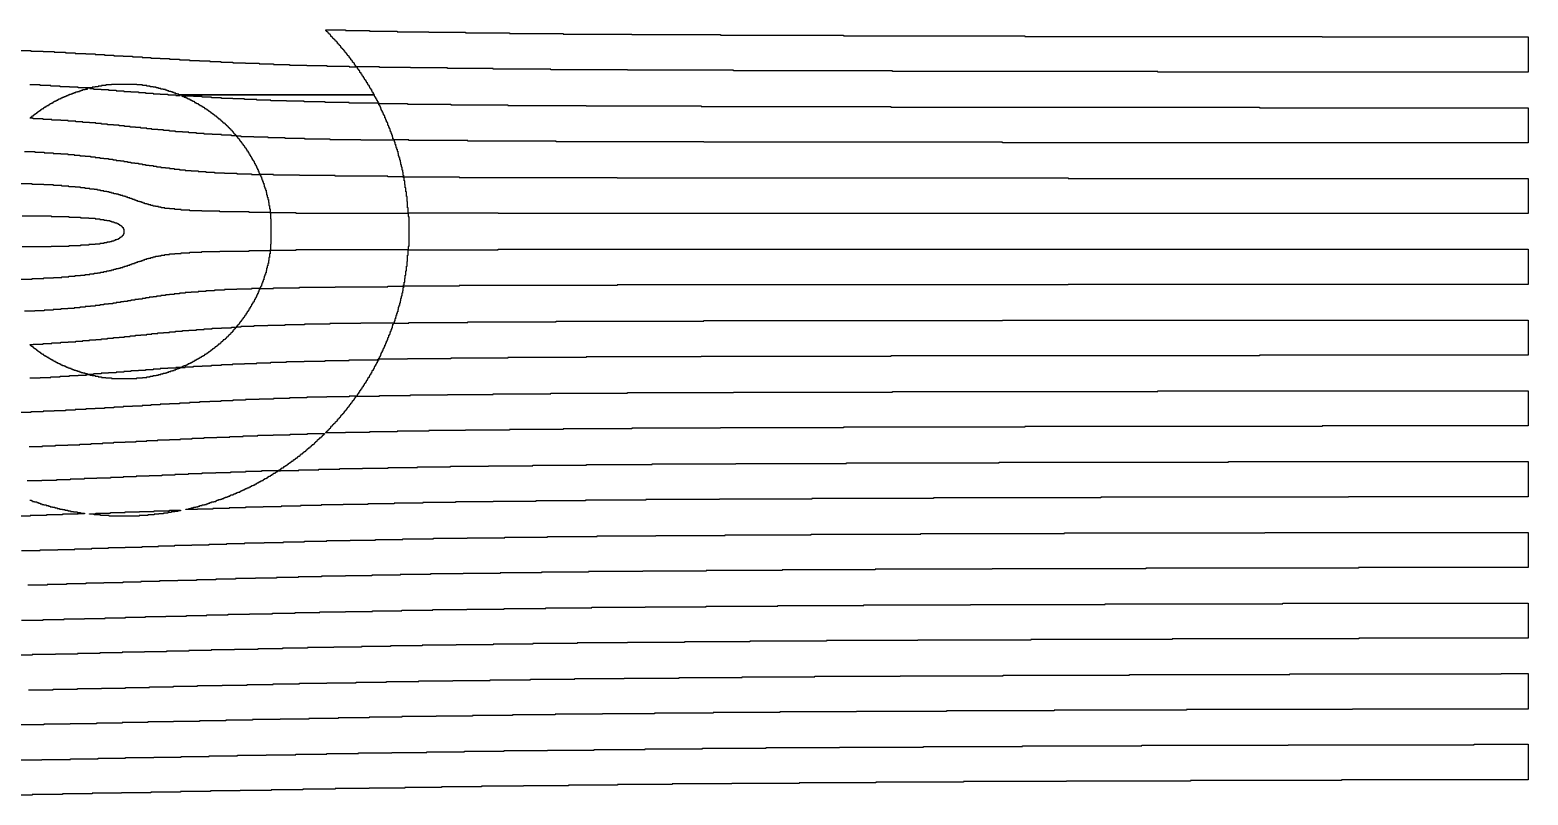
# Model space of a CAD drawing. Extents: x 600 to 5400, y 600 to 5400.
# Drawn here: x 2840 to 5400, y 2036 to 3344 of the extents above; entities that cross this region are included whole.
import ezdxf

# ---------------------------------------------------------------- set-up
doc = ezdxf.new("R2010")
doc.units = 0
doc.layers.add('LG_12_W500_ZP600_INV_LG', color=5, linetype='CONTINUOUS')

msp = doc.modelspace()

# ---------------------------------------------------------------- linework, layer by layer
at = {"layer": 'LG_12_W500_ZP600_INV_LG'}
for points in [[(2820, 3309), (2841, 3309), (2841, 3308), (2862, 3308), (2862, 3307), (2881, 3307), (2881, 3306), (2900, 3306), (2900, 3305), (2917, 3305), (2917, 3304), (2935, 3304), (2935, 3303), (2951, 3303), (2951, 3302), (2967, 3302), (2967, 3301), (2983, 3301), (2983, 3300), (2999, 3300), (2999, 3299), (3015, 3299), (3015, 3298), (3031, 3298), (3031, 3297), (3046, 3297), (3046, 3296), (3062, 3296), (3062, 3295), (3078, 3295), (3078, 3294), (3095, 3294), (3095, 3293), (3112, 3293), (3112, 3292), (3129, 3292), (3129, 3291), (3147, 3291), (3147, 3290), (3166, 3290), (3166, 3289), (3186, 3289), (3186, 3288), (3208, 3288), (3208, 3287), (3231, 3287), (3231, 3286), (3256, 3286), (3256, 3285), (3283, 3285), (3283, 3284), (3313, 3284), (3313, 3283), (3347, 3283), (3347, 3282), (3385, 3282), (3385, 3281), (3397, 3281), (3397, 3282), (3396, 3282), (3396, 3284), (3395, 3284), (3395, 3285), (3394, 3285), (3394, 3287), (3393, 3287), (3393, 3288), (3392, 3288), (3392, 3289), (3391, 3289), (3391, 3291), (3390, 3291), (3390, 3292), (3389, 3292), (3389, 3293), (3388, 3293), (3388, 3295), (3387, 3295), (3387, 3296), (3386, 3296), (3386, 3297), (3385, 3297), (3385, 3299), (3384, 3299), (3384, 3300), (3383, 3300), (3383, 3301), (3382, 3301), (3382, 3302), (3381, 3302), (3381, 3304), (3380, 3304), (3380, 3305), (3379, 3305), (3379, 3306), (3378, 3306), (3378, 3307), (3377, 3307), (3377, 3309), (3376, 3309), (3376, 3310), (3375, 3310), (3375, 3311), (3374, 3311), (3374, 3312), (3373, 3312), (3373, 3313), (3372, 3313), (3372, 3314), (3371, 3314), (3371, 3316), (3370, 3316), (3370, 3317), (3369, 3317), (3369, 3318), (3368, 3318), (3368, 3319), (3367, 3319), (3367, 3320), (3366, 3320), (3366, 3321), (3365, 3321), (3365, 3323), (3364, 3323), (3364, 3324), (3363, 3324), (3363, 3325), (3362, 3325), (3362, 3326), (3361, 3326), (3361, 3327), (3360, 3327), (3360, 3328), (3359, 3328), (3359, 3329), (3358, 3329), (3358, 3330), (3357, 3330), (3357, 3331), (3356, 3331), (3356, 3332), (3355, 3332), (3355, 3333), (3354, 3333), (3354, 3335), (3353, 3335), (3353, 3336), (3352, 3336), (3352, 3337), (3351, 3337), (3351, 3338), (3350, 3338), (3350, 3339), (3349, 3339), (3349, 3340), (3348, 3340), (3348, 3341), (3347, 3341), (3347, 3342), (3346, 3342), (3346, 3343), (3345, 3343), (3345, 3344), (3379, 3344), (3379, 3343), (3420, 3343), (3420, 3342), (3467, 3342), (3467, 3341), (3521, 3341), (3521, 3340), (3584, 3340), (3584, 3339), (3659, 3339), (3659, 3338), (3751, 3338), (3751, 3337), (3868, 3337), (3868, 3336), (4020, 3336), (4020, 3335), (4230, 3335), (4230, 3334), (4540, 3334), (4540, 3333), (5048, 3333), (5048, 3332), (5400, 3332), (5400, 3272), (4767, 3272), (4767, 3273), (4314, 3273), (4314, 3274), (4042, 3274), (4042, 3275), (3861, 3275), (3861, 3276), (3730, 3276), (3730, 3277), (3631, 3277), (3631, 3278), (3553, 3278), (3553, 3279), (3490, 3279), (3490, 3280), (3437, 3280), (3437, 3281), (3398, 3281), (3398, 3280), (3399, 3280), (3399, 3278), (3400, 3278), (3400, 3277), (3401, 3277), (3401, 3275), (3402, 3275), (3402, 3274), (3403, 3274), (3403, 3272), (3404, 3272), (3404, 3271), (3405, 3271), (3405, 3269), (3406, 3269), (3406, 3268), (3407, 3268), (3407, 3266), (3408, 3266), (3408, 3265), (3409, 3265), (3409, 3263), (3410, 3263), (3410, 3262), (3411, 3262), (3411, 3260), (3412, 3260), (3412, 3259), (3413, 3259), (3413, 3257), (3414, 3257), (3414, 3255), (3415, 3255), (3415, 3254), (3416, 3254), (3416, 3252), (3417, 3252), (3417, 3250), (3418, 3250), (3418, 3249), (3419, 3249), (3419, 3247), (3420, 3247), (3420, 3245), (3421, 3245), (3421, 3244), (3422, 3244), (3422, 3242), (3423, 3242), (3423, 3240), (3424, 3240), (3424, 3238), (3425, 3238), (3425, 3237), (3426, 3237), (3426, 3235), (3427, 3235), (3427, 3233), (3094, 3233), (3094, 3234), (3091, 3234), (3091, 3235), (3089, 3235), (3089, 3236), (3086, 3236), (3086, 3237), (3083, 3237), (3083, 3238), (3080, 3238), (3080, 3239), (3077, 3239), (3077, 3240), (3074, 3240), (3074, 3241), (3071, 3241), (3071, 3242), (3067, 3242), (3067, 3243), (3063, 3243), (3063, 3244), (3059, 3244), (3059, 3245), (3055, 3245), (3055, 3246), (3050, 3246), (3050, 3247), (3045, 3247), (3045, 3248), (3039, 3248), (3039, 3249), (3032, 3249), (3032, 3250), (3022, 3250), (3022, 3251), (2979, 3251), (2979, 3250), (2969, 3250), (2969, 3249), (2962, 3249), (2962, 3248), (2956, 3248), (2956, 3247), (2951, 3247), (2951, 3246), (2946, 3246), (2946, 3245), (2922, 3245), (2922, 3246), (2907, 3246), (2907, 3247), (2891, 3247), (2891, 3248), (2875, 3248), (2875, 3249), (2857, 3249), (2857, 3250), (2839, 3250)], [(2830, 3136), (2848, 3136), (2848, 3135), (2864, 3135), (2864, 3134), (2879, 3134), (2879, 3133), (2892, 3133), (2892, 3132), (2904, 3132), (2904, 3131), (2915, 3131), (2915, 3130), (2925, 3130), (2925, 3129), (2934, 3129), (2934, 3128), (2943, 3128), (2943, 3127), (2951, 3127), (2951, 3126), (2959, 3126), (2959, 3125), (2966, 3125), (2966, 3124), (2974, 3124), (2974, 3123), (2981, 3123), (2981, 3122), (2987, 3122), (2987, 3121), (2994, 3121), (2994, 3120), (3000, 3120), (3000, 3119), (3006, 3119), (3006, 3118), (3012, 3118), (3012, 3117), (3019, 3117), (3019, 3116), (3025, 3116), (3025, 3115), (3031, 3115), (3031, 3114), (3037, 3114), (3037, 3113), (3043, 3113), (3043, 3112), (3050, 3112), (3050, 3111), (3056, 3111), (3056, 3110), (3063, 3110), (3063, 3109), (3071, 3109), (3071, 3108), (3078, 3108), (3078, 3107), (3086, 3107), (3086, 3106), (3095, 3106), (3095, 3105), (3105, 3105), (3105, 3104), (3115, 3104), (3115, 3103), (3127, 3103), (3127, 3102), (3140, 3102), (3140, 3101), (3155, 3101), (3155, 3100), (3172, 3100), (3172, 3099), (3193, 3099), (3193, 3098), (3218, 3098), (3218, 3097), (3233, 3097), (3233, 3095), (3234, 3095), (3234, 3093), (3235, 3093), (3235, 3090), (3236, 3090), (3236, 3088), (3237, 3088), (3237, 3085), (3238, 3085), (3238, 3082), (3239, 3082), (3239, 3079), (3240, 3079), (3240, 3076), (3241, 3076), (3241, 3073), (3242, 3073), (3242, 3070), (3243, 3070), (3243, 3066), (3244, 3066), (3244, 3062), (3245, 3062), (3245, 3058), (3246, 3058), (3246, 3054), (3247, 3054), (3247, 3049), (3248, 3049), (3248, 3044), (3249, 3044), (3249, 3038), (3250, 3038), (3250, 3032), (3214, 3032), (3214, 3033), (3164, 3033), (3164, 3034), (3133, 3034), (3133, 3035), (3113, 3035), (3113, 3036), (3098, 3036), (3098, 3037), (3087, 3037), (3087, 3038), (3078, 3038), (3078, 3039), (3070, 3039), (3070, 3040), (3064, 3040), (3064, 3041), (3059, 3041), (3059, 3042), (3054, 3042), (3054, 3043), (3050, 3043), (3050, 3044), (3046, 3044), (3046, 3045), (3042, 3045), (3042, 3046), (3039, 3046), (3039, 3047), (3036, 3047), (3036, 3048), (3033, 3048), (3033, 3049), (3030, 3049), (3030, 3050), (3027, 3050), (3027, 3051), (3024, 3051), (3024, 3052), (3021, 3052), (3021, 3053), (3018, 3053), (3018, 3054), (3015, 3054), (3015, 3055), (3013, 3055), (3013, 3056), (3010, 3056), (3010, 3057), (3007, 3057), (3007, 3058), (3004, 3058), (3004, 3059), (3001, 3059), (3001, 3060), (2998, 3060), (2998, 3061), (2994, 3061), (2994, 3062), (2991, 3062), (2991, 3063), (2987, 3063), (2987, 3064), (2983, 3064), (2983, 3065), (2979, 3065), (2979, 3066), (2975, 3066), (2975, 3067), (2971, 3067), (2971, 3068), (2966, 3068), (2966, 3069), (2960, 3069), (2960, 3070), (2955, 3070), (2955, 3071), (2949, 3071), (2949, 3072), (2942, 3072), (2942, 3073), (2934, 3073), (2934, 3074), (2926, 3074), (2926, 3075), (2917, 3075), (2917, 3076), (2906, 3076), (2906, 3077), (2894, 3077), (2894, 3078), (2880, 3078), (2880, 3079), (2863, 3079), (2863, 3080), (2843, 3080), (2843, 3081), (2818, 3081)], [(2826, 3026), (2876, 3026), (2876, 3025), (2906, 3025), (2906, 3024), (2926, 3024), (2926, 3023), (2940, 3023), (2940, 3022), (2951, 3022), (2951, 3021), (2959, 3021), (2959, 3020), (2966, 3020), (2966, 3019), (2971, 3019), (2971, 3018), (2976, 3018), (2976, 3017), (2979, 3017), (2979, 3016), (2983, 3016), (2983, 3015), (2985, 3015), (2985, 3014), (2988, 3014), (2988, 3013), (2990, 3013), (2990, 3012), (2992, 3012), (2992, 3011), (2993, 3011), (2993, 3010), (2995, 3010), (2995, 3009), (2996, 3009), (2996, 3008), (2997, 3008), (2997, 3007), (2998, 3007), (2998, 3006), (2999, 3006), (2999, 3004), (3000, 3004), (3000, 2995), (2999, 2995), (2999, 2993), (2998, 2993), (2998, 2992), (2997, 2992), (2997, 2991), (2996, 2991), (2996, 2990), (2995, 2990), (2995, 2989), (2993, 2989), (2993, 2988), (2992, 2988), (2992, 2987), (2990, 2987), (2990, 2986), (2988, 2986), (2988, 2985), (2985, 2985), (2985, 2984), (2983, 2984), (2983, 2983), (2979, 2983), (2979, 2982), (2976, 2982), (2976, 2981), (2971, 2981), (2971, 2980), (2966, 2980), (2966, 2979), (2959, 2979), (2959, 2978), (2951, 2978), (2951, 2977), (2940, 2977), (2940, 2976), (2926, 2976), (2926, 2975), (2906, 2975), (2906, 2974), (2876, 2974), (2876, 2973), (2826, 2973)], [(2818, 2918), (2843, 2918), (2843, 2919), (2863, 2919), (2863, 2920), (2880, 2920), (2880, 2921), (2894, 2921), (2894, 2922), (2906, 2922), (2906, 2923), (2917, 2923), (2917, 2924), (2926, 2924), (2926, 2925), (2934, 2925), (2934, 2926), (2942, 2926), (2942, 2927), (2949, 2927), (2949, 2928), (2955, 2928), (2955, 2929), (2960, 2929), (2960, 2930), (2966, 2930), (2966, 2931), (2971, 2931), (2971, 2932), (2975, 2932), (2975, 2933), (2979, 2933), (2979, 2934), (2983, 2934), (2983, 2935), (2987, 2935), (2987, 2936), (2991, 2936), (2991, 2937), (2994, 2937), (2994, 2938), (2998, 2938), (2998, 2939), (3001, 2939), (3001, 2940), (3004, 2940), (3004, 2941), (3007, 2941), (3007, 2942), (3010, 2942), (3010, 2943), (3013, 2943), (3013, 2944), (3015, 2944), (3015, 2945), (3018, 2945), (3018, 2946), (3021, 2946), (3021, 2947), (3024, 2947), (3024, 2948), (3027, 2948), (3027, 2949), (3030, 2949), (3030, 2950), (3033, 2950), (3033, 2951), (3036, 2951), (3036, 2952), (3039, 2952), (3039, 2953), (3042, 2953), (3042, 2954), (3046, 2954), (3046, 2955), (3050, 2955), (3050, 2956), (3054, 2956), (3054, 2957), (3059, 2957), (3059, 2958), (3064, 2958), (3064, 2959), (3070, 2959), (3070, 2960), (3078, 2960), (3078, 2961), (3087, 2961), (3087, 2962), (3098, 2962), (3098, 2963), (3113, 2963), (3113, 2964), (3133, 2964), (3133, 2965), (3164, 2965), (3164, 2966), (3214, 2966), (3214, 2967), (3250, 2967), (3250, 2961), (3249, 2961), (3249, 2955), (3248, 2955), (3248, 2950), (3247, 2950), (3247, 2945), (3246, 2945), (3246, 2941), (3245, 2941), (3245, 2937), (3244, 2937), (3244, 2933), (3243, 2933), (3243, 2929), (3242, 2929), (3242, 2926), (3241, 2926), (3241, 2923), (3240, 2923), (3240, 2920), (3239, 2920), (3239, 2917), (3238, 2917), (3238, 2914), (3237, 2914), (3237, 2911), (3236, 2911), (3236, 2909), (3235, 2909), (3235, 2906), (3234, 2906), (3234, 2904), (3233, 2904), (3233, 2902), (3218, 2902), (3218, 2901), (3193, 2901), (3193, 2900), (3172, 2900), (3172, 2899), (3155, 2899), (3155, 2898), (3140, 2898), (3140, 2897), (3127, 2897), (3127, 2896), (3115, 2896), (3115, 2895), (3105, 2895), (3105, 2894), (3095, 2894), (3095, 2893), (3086, 2893), (3086, 2892), (3078, 2892), (3078, 2891), (3071, 2891), (3071, 2890), (3063, 2890), (3063, 2889), (3056, 2889), (3056, 2888), (3050, 2888), (3050, 2887), (3043, 2887), (3043, 2886), (3037, 2886), (3037, 2885), (3031, 2885), (3031, 2884), (3025, 2884), (3025, 2883), (3019, 2883), (3019, 2882), (3012, 2882), (3012, 2881), (3006, 2881), (3006, 2880), (3000, 2880), (3000, 2879), (2994, 2879), (2994, 2878), (2987, 2878), (2987, 2877), (2981, 2877), (2981, 2876), (2974, 2876), (2974, 2875), (2966, 2875), (2966, 2874), (2959, 2874), (2959, 2873), (2951, 2873), (2951, 2872), (2943, 2872), (2943, 2871), (2934, 2871), (2934, 2870), (2925, 2870), (2925, 2869), (2915, 2869), (2915, 2868), (2904, 2868), (2904, 2867), (2892, 2867), (2892, 2866), (2879, 2866), (2879, 2865), (2864, 2865), (2864, 2864), (2848, 2864), (2848, 2863), (2830, 2863)], [(2839, 2749), (2857, 2749), (2857, 2750), (2875, 2750), (2875, 2751), (2891, 2751), (2891, 2752), (2907, 2752), (2907, 2753), (2922, 2753), (2922, 2754), (2936, 2754), (2936, 2755), (2942, 2755), (2942, 2754), (2946, 2754), (2946, 2753), (2951, 2753), (2951, 2752), (2956, 2752), (2956, 2751), (2962, 2751), (2962, 2750), (2969, 2750), (2969, 2749), (2979, 2749), (2979, 2748), (3022, 2748), (3022, 2749), (3032, 2749), (3032, 2750), (3039, 2750), (3039, 2751), (3045, 2751), (3045, 2752), (3050, 2752), (3050, 2753), (3055, 2753), (3055, 2754), (3059, 2754), (3059, 2755), (3063, 2755), (3063, 2756), (3067, 2756), (3067, 2757), (3071, 2757), (3071, 2758), (3074, 2758), (3074, 2759), (3077, 2759), (3077, 2760), (3080, 2760), (3080, 2761), (3083, 2761), (3083, 2762), (3086, 2762), (3086, 2763), (3089, 2763), (3089, 2764), (3091, 2764), (3091, 2765), (3094, 2765), (3094, 2766), (3096, 2766), (3096, 2767), (3105, 2767), (3105, 2768), (3119, 2768), (3119, 2769), (3134, 2769), (3134, 2770), (3150, 2770), (3150, 2771), (3167, 2771), (3167, 2772), (3186, 2772), (3186, 2773), (3206, 2773), (3206, 2774), (3227, 2774), (3227, 2775), (3251, 2775), (3251, 2776), (3278, 2776), (3278, 2777), (3308, 2777), (3308, 2778), (3344, 2778), (3344, 2779), (3385, 2779), (3385, 2780), (3434, 2780), (3434, 2781), (3435, 2781), (3435, 2779), (3434, 2779), (3434, 2777), (3433, 2777), (3433, 2775), (3432, 2775), (3432, 2773), (3431, 2773), (3431, 2772), (3430, 2772), (3430, 2770), (3429, 2770), (3429, 2768), (3428, 2768), (3428, 2766), (3427, 2766), (3427, 2764), (3426, 2764), (3426, 2762), (3425, 2762), (3425, 2761), (3424, 2761), (3424, 2759), (3423, 2759), (3423, 2757), (3422, 2757), (3422, 2755), (3421, 2755), (3421, 2754), (3420, 2754), (3420, 2752), (3419, 2752), (3419, 2750), (3418, 2750), (3418, 2749), (3417, 2749), (3417, 2747), (3416, 2747), (3416, 2745), (3415, 2745), (3415, 2744), (3414, 2744), (3414, 2742), (3413, 2742), (3413, 2740), (3412, 2740), (3412, 2739), (3411, 2739), (3411, 2737), (3410, 2737), (3410, 2736), (3409, 2736), (3409, 2734), (3408, 2734), (3408, 2733), (3407, 2733), (3407, 2731), (3406, 2731), (3406, 2730), (3405, 2730), (3405, 2728), (3404, 2728), (3404, 2727), (3403, 2727), (3403, 2725), (3402, 2725), (3402, 2724), (3401, 2724), (3401, 2722), (3400, 2722), (3400, 2721), (3399, 2721), (3399, 2719), (3398, 2719), (3398, 2718), (3437, 2718), (3437, 2719), (3490, 2719), (3490, 2720), (3553, 2720), (3553, 2721), (3631, 2721), (3631, 2722), (3730, 2722), (3730, 2723), (3861, 2723), (3861, 2724), (4042, 2724), (4042, 2725), (4314, 2725), (4314, 2726), (4767, 2726), (4767, 2727), (5400, 2727), (5400, 2667), (5048, 2667), (5048, 2666), (4540, 2666), (4540, 2665), (4230, 2665), (4230, 2664), (4020, 2664), (4020, 2663), (3868, 2663), (3868, 2662), (3751, 2662), (3751, 2661), (3659, 2661), (3659, 2660), (3584, 2660), (3584, 2659), (3521, 2659), (3521, 2658), (3467, 2658), (3467, 2657), (3420, 2657), (3420, 2656), (3379, 2656), (3379, 2655), (3345, 2655), (3345, 2656), (3346, 2656), (3346, 2657), (3347, 2657), (3347, 2658), (3348, 2658), (3348, 2659), (3349, 2659), (3349, 2660), (3350, 2660), (3350, 2661), (3351, 2661), (3351, 2662), (3352, 2662), (3352, 2663), (3353, 2663), (3353, 2664), (3354, 2664), (3354, 2666), (3355, 2666), (3355, 2667), (3356, 2667), (3356, 2668), (3357, 2668), (3357, 2669), (3358, 2669), (3358, 2670), (3359, 2670), (3359, 2671), (3360, 2671), (3360, 2672), (3361, 2672), (3361, 2673), (3362, 2673), (3362, 2674), (3363, 2674), (3363, 2675), (3364, 2675), (3364, 2676), (3365, 2676), (3365, 2678), (3366, 2678), (3366, 2679), (3367, 2679), (3367, 2680), (3368, 2680), (3368, 2681), (3369, 2681), (3369, 2682), (3370, 2682), (3370, 2683), (3371, 2683), (3371, 2685), (3372, 2685), (3372, 2686), (3373, 2686), (3373, 2687), (3374, 2687), (3374, 2688), (3375, 2688), (3375, 2689), (3376, 2689), (3376, 2690), (3377, 2690), (3377, 2692), (3378, 2692), (3378, 2693), (3379, 2693), (3379, 2694), (3380, 2694), (3380, 2695), (3381, 2695), (3381, 2697), (3382, 2697), (3382, 2698), (3383, 2698), (3383, 2699), (3384, 2699), (3384, 2700), (3385, 2700), (3385, 2702), (3386, 2702), (3386, 2703), (3387, 2703), (3387, 2704), (3388, 2704), (3388, 2706), (3389, 2706), (3389, 2707), (3390, 2707), (3390, 2708), (3391, 2708), (3391, 2710), (3392, 2710), (3392, 2711), (3393, 2711), (3393, 2712), (3394, 2712), (3394, 2714), (3395, 2714), (3395, 2715), (3396, 2715), (3396, 2717), (3397, 2717), (3397, 2718), (3385, 2718), (3385, 2717), (3347, 2717), (3347, 2716), (3313, 2716), (3313, 2715), (3283, 2715), (3283, 2714), (3256, 2714), (3256, 2713), (3231, 2713), (3231, 2712), (3208, 2712), (3208, 2711), (3186, 2711), (3186, 2710), (3166, 2710), (3166, 2709), (3147, 2709), (3147, 2708), (3129, 2708), (3129, 2707), (3112, 2707), (3112, 2706), (3095, 2706), (3095, 2705), (3078, 2705), (3078, 2704), (3062, 2704), (3062, 2703), (3046, 2703), (3046, 2702), (3031, 2702), (3031, 2701), (3015, 2701), (3015, 2700), (2999, 2700), (2999, 2699), (2983, 2699), (2983, 2698), (2967, 2698), (2967, 2697), (2951, 2697), (2951, 2696), (2935, 2696), (2935, 2695), (2917, 2695), (2917, 2694), (2900, 2694), (2900, 2693), (2881, 2693), (2881, 2692), (2862, 2692), (2862, 2691), (2841, 2691), (2841, 2690), (2820, 2690)], [(2838, 2632), (2861, 2632), (2861, 2633), (2883, 2633), (2883, 2634), (2904, 2634), (2904, 2635), (2925, 2635), (2925, 2636), (2944, 2636), (2944, 2637), (2964, 2637), (2964, 2638), (2983, 2638), (2983, 2639), (3002, 2639), (3002, 2640), (3021, 2640), (3021, 2641), (3039, 2641), (3039, 2642), (3058, 2642), (3058, 2643), (3078, 2643), (3078, 2644), (3097, 2644), (3097, 2645), (3117, 2645), (3117, 2646), (3137, 2646), (3137, 2647), (3159, 2647), (3159, 2648), (3181, 2648), (3181, 2649), (3204, 2649), (3204, 2650), (3229, 2650), (3229, 2651), (3255, 2651), (3255, 2652), (3284, 2652), (3284, 2653), (3314, 2653), (3314, 2654), (3343, 2654), (3343, 2653), (3342, 2653), (3342, 2652), (3341, 2652), (3341, 2651), (3340, 2651), (3340, 2650), (3339, 2650), (3339, 2649), (3338, 2649), (3338, 2648), (3337, 2648), (3337, 2647), (3336, 2647), (3336, 2646), (3334, 2646), (3334, 2645), (3333, 2645), (3333, 2644), (3332, 2644), (3332, 2643), (3331, 2643), (3331, 2642), (3330, 2642), (3330, 2641), (3329, 2641), (3329, 2640), (3328, 2640), (3328, 2639), (3327, 2639), (3327, 2638), (3326, 2638), (3326, 2637), (3325, 2637), (3325, 2636), (3324, 2636), (3324, 2635), (3322, 2635), (3322, 2634), (3321, 2634), (3321, 2633), (3320, 2633), (3320, 2632), (3319, 2632), (3319, 2631), (3318, 2631), (3318, 2630), (3317, 2630), (3317, 2629), (3315, 2629), (3315, 2628), (3314, 2628), (3314, 2627), (3313, 2627), (3313, 2626), (3312, 2626), (3312, 2625), (3311, 2625), (3311, 2624), (3310, 2624), (3310, 2623), (3308, 2623), (3308, 2622), (3307, 2622), (3307, 2621), (3306, 2621), (3306, 2620), (3305, 2620), (3305, 2619), (3303, 2619), (3303, 2618), (3302, 2618), (3302, 2617), (3301, 2617), (3301, 2616), (3300, 2616), (3300, 2615), (3298, 2615), (3298, 2614), (3297, 2614), (3297, 2613), (3296, 2613), (3296, 2612), (3294, 2612), (3294, 2611), (3293, 2611), (3293, 2610), (3292, 2610), (3292, 2609), (3290, 2609), (3290, 2608), (3289, 2608), (3289, 2607), (3288, 2607), (3288, 2606), (3286, 2606), (3286, 2605), (3285, 2605), (3285, 2604), (3283, 2604), (3283, 2603), (3282, 2603), (3282, 2602), (3281, 2602), (3281, 2601), (3279, 2601), (3279, 2600), (3278, 2600), (3278, 2599), (3276, 2599), (3276, 2598), (3275, 2598), (3275, 2597), (3273, 2597), (3273, 2596), (3272, 2596), (3272, 2595), (3270, 2595), (3270, 2594), (3269, 2594), (3269, 2593), (3267, 2593), (3267, 2592), (3266, 2592), (3266, 2591), (3264, 2591), (3264, 2590), (3268, 2590), (3268, 2591), (3299, 2591), (3299, 2592), (3333, 2592), (3333, 2593), (3369, 2593), (3369, 2594), (3408, 2594), (3408, 2595), (3452, 2595), (3452, 2596), (3502, 2596), (3502, 2597), (3558, 2597), (3558, 2598), (3623, 2598), (3623, 2599), (3699, 2599), (3699, 2600), (3791, 2600), (3791, 2601), (3903, 2601), (3903, 2602), (4046, 2602), (4046, 2603), (4235, 2603), (4235, 2604), (4496, 2604), (4496, 2605), (4888, 2605), (4888, 2606), (5400, 2606), (5400, 2546), (5093, 2546), (5093, 2545), (4670, 2545), (4670, 2544), (4384, 2544), (4384, 2543), (4176, 2543), (4176, 2542), (4018, 2542), (4018, 2541), (3892, 2541), (3892, 2540), (3789, 2540), (3789, 2539), (3704, 2539), (3704, 2538), (3631, 2538), (3631, 2537), (3567, 2537), (3567, 2536), (3511, 2536), (3511, 2535), (3462, 2535), (3462, 2534), (3417, 2534), (3417, 2533), (3375, 2533), (3375, 2532), (3337, 2532), (3337, 2531), (3302, 2531), (3302, 2530), (3269, 2530), (3269, 2529), (3238, 2529), (3238, 2528), (3208, 2528), (3208, 2527), (3180, 2527), (3180, 2526), (3152, 2526), (3152, 2525), (3126, 2525), (3126, 2524), (3106, 2524), (3106, 2525), (3111, 2525), (3111, 2526), (3115, 2526), (3115, 2527), (3119, 2527), (3119, 2528), (3123, 2528), (3123, 2529), (3127, 2529), (3127, 2530), (3130, 2530), (3130, 2531), (3134, 2531), (3134, 2532), (3138, 2532), (3138, 2533), (3141, 2533), (3141, 2534), (3144, 2534), (3144, 2535), (3147, 2535), (3147, 2536), (3150, 2536), (3150, 2537), (3154, 2537), (3154, 2538), (3157, 2538), (3157, 2539), (3159, 2539), (3159, 2540), (3162, 2540), (3162, 2541), (3165, 2541), (3165, 2542), (3168, 2542), (3168, 2543), (3171, 2543), (3171, 2544), (3173, 2544), (3173, 2545), (3176, 2545), (3176, 2546), (3178, 2546), (3178, 2547), (3181, 2547), (3181, 2548), (3183, 2548), (3183, 2549), (3186, 2549), (3186, 2550), (3188, 2550), (3188, 2551), (3191, 2551), (3191, 2552), (3193, 2552), (3193, 2553), (3195, 2553), (3195, 2554), (3198, 2554), (3198, 2555), (3200, 2555), (3200, 2556), (3202, 2556), (3202, 2557), (3204, 2557), (3204, 2558), (3206, 2558), (3206, 2559), (3208, 2559), (3208, 2560), (3211, 2560), (3211, 2561), (3213, 2561), (3213, 2562), (3215, 2562), (3215, 2563), (3217, 2563), (3217, 2564), (3219, 2564), (3219, 2565), (3221, 2565), (3221, 2566), (3223, 2566), (3223, 2567), (3225, 2567), (3225, 2568), (3227, 2568), (3227, 2569), (3228, 2569), (3228, 2570), (3230, 2570), (3230, 2571), (3232, 2571), (3232, 2572), (3234, 2572), (3234, 2573), (3236, 2573), (3236, 2574), (3238, 2574), (3238, 2575), (3239, 2575), (3239, 2576), (3241, 2576), (3241, 2577), (3243, 2577), (3243, 2578), (3245, 2578), (3245, 2579), (3246, 2579), (3246, 2580), (3248, 2580), (3248, 2581), (3250, 2581), (3250, 2582), (3251, 2582), (3251, 2583), (3253, 2583), (3253, 2584), (3255, 2584), (3255, 2585), (3256, 2585), (3256, 2586), (3258, 2586), (3258, 2587), (3260, 2587), (3260, 2588), (3261, 2588), (3261, 2589), (3263, 2589), (3263, 2590), (3235, 2590), (3235, 2589), (3208, 2589), (3208, 2588), (3182, 2588), (3182, 2587), (3157, 2587), (3157, 2586), (3133, 2586), (3133, 2585), (3110, 2585), (3110, 2584), (3087, 2584), (3087, 2583), (3065, 2583), (3065, 2582), (3043, 2582), (3043, 2581), (3021, 2581), (3021, 2580), (2999, 2580), (2999, 2579), (2977, 2579), (2977, 2578), (2954, 2578), (2954, 2577), (2932, 2577), (2932, 2576), (2908, 2576), (2908, 2575), (2885, 2575), (2885, 2574), (2860, 2574), (2860, 2573), (2835, 2573)], [(2839, 2540), (2842, 2540), (2842, 2539), (2844, 2539), (2844, 2538), (2847, 2538), (2847, 2537), (2851, 2537), (2851, 2536), (2854, 2536), (2854, 2535), (2857, 2535), (2857, 2534), (2860, 2534), (2860, 2533), (2863, 2533), (2863, 2532), (2867, 2532), (2867, 2531), (2871, 2531), (2871, 2530), (2874, 2530), (2874, 2529), (2878, 2529), (2878, 2528), (2882, 2528), (2882, 2527), (2886, 2527), (2886, 2526), (2890, 2526), (2890, 2525), (2895, 2525), (2895, 2524), (2899, 2524), (2899, 2523), (2904, 2523), (2904, 2522), (2909, 2522), (2909, 2521), (2914, 2521), (2914, 2520), (2920, 2520), (2920, 2519), (2926, 2519), (2926, 2518), (2933, 2518), (2933, 2517), (2922, 2517), (2922, 2516), (2895, 2516), (2895, 2515), (2868, 2515), (2868, 2514), (2840, 2514), (2840, 2513), (2811, 2513)], [(2825, 2454), (2857, 2454), (2857, 2455), (2887, 2455), (2887, 2456), (2916, 2456), (2916, 2457), (2945, 2457), (2945, 2458), (2974, 2458), (2974, 2459), (3002, 2459), (3002, 2460), (3031, 2460), (3031, 2461), (3059, 2461), (3059, 2462), (3087, 2462), (3087, 2463), (3116, 2463), (3116, 2464), (3146, 2464), (3146, 2465), (3176, 2465), (3176, 2466), (3207, 2466), (3207, 2467), (3240, 2467), (3240, 2468), (3273, 2468), (3273, 2469), (3309, 2469), (3309, 2470), (3347, 2470), (3347, 2471), (3387, 2471), (3387, 2472), (3430, 2472), (3430, 2473), (3477, 2473), (3477, 2474), (3529, 2474), (3529, 2475), (3587, 2475), (3587, 2476), (3651, 2476), (3651, 2477), (3724, 2477), (3724, 2478), (3809, 2478), (3809, 2479), (3909, 2479), (3909, 2480), (4028, 2480), (4028, 2481), (4175, 2481), (4175, 2482), (4362, 2482), (4362, 2483), (4608, 2483), (4608, 2484), (4950, 2484), (4950, 2485), (5400, 2485), (5400, 2425), (5110, 2425), (5110, 2424), (4747, 2424), (4747, 2423), (4484, 2423), (4484, 2422), (4284, 2422), (4284, 2421), (4125, 2421), (4125, 2420), (3995, 2420), (3995, 2419), (3887, 2419), (3887, 2418), (3794, 2418), (3794, 2417), (3714, 2417), (3714, 2416), (3643, 2416), (3643, 2415), (3580, 2415), (3580, 2414), (3524, 2414), (3524, 2413), (3472, 2413), (3472, 2412), (3424, 2412), (3424, 2411), (3379, 2411), (3379, 2410), (3338, 2410), (3338, 2409), (3298, 2409), (3298, 2408), (3261, 2408), (3261, 2407), (3225, 2407), (3225, 2406), (3191, 2406), (3191, 2405), (3157, 2405), (3157, 2404), (3124, 2404), (3124, 2403), (3092, 2403), (3092, 2402), (3061, 2402), (3061, 2401), (3029, 2401), (3029, 2400), (2998, 2400), (2998, 2399), (2966, 2399), (2966, 2398), (2935, 2398), (2935, 2397), (2902, 2397), (2902, 2396), (2869, 2396), (2869, 2395), (2836, 2395)], [(2825, 2335), (2862, 2335), (2862, 2336), (2898, 2336), (2898, 2337), (2933, 2337), (2933, 2338), (2968, 2338), (2968, 2339), (3003, 2339), (3003, 2340), (3037, 2340), (3037, 2341), (3072, 2341), (3072, 2342), (3107, 2342), (3107, 2343), (3142, 2343), (3142, 2344), (3178, 2344), (3178, 2345), (3215, 2345), (3215, 2346), (3254, 2346), (3254, 2347), (3293, 2347), (3293, 2348), (3335, 2348), (3335, 2349), (3379, 2349), (3379, 2350), (3425, 2350), (3425, 2351), (3475, 2351), (3475, 2352), (3528, 2352), (3528, 2353), (3586, 2353), (3586, 2354), (3650, 2354), (3650, 2355), (3721, 2355), (3721, 2356), (3800, 2356), (3800, 2357), (3891, 2357), (3891, 2358), (3995, 2358), (3995, 2359), (4118, 2359), (4118, 2360), (4265, 2360), (4265, 2361), (4447, 2361), (4447, 2362), (4677, 2362), (4677, 2363), (4981, 2363), (4981, 2364), (5400, 2364), (5400, 2304), (5111, 2304), (5111, 2303), (4792, 2303), (4792, 2302), (4550, 2302), (4550, 2301), (4357, 2301), (4357, 2300), (4201, 2300), (4201, 2299), (4070, 2299), (4070, 2298), (3958, 2298), (3958, 2297), (3861, 2297), (3861, 2296), (3775, 2296), (3775, 2295), (3699, 2295), (3699, 2294), (3631, 2294), (3631, 2293), (3568, 2293), (3568, 2292), (3510, 2292), (3510, 2291), (3456, 2291), (3456, 2290), (3406, 2290), (3406, 2289), (3359, 2289), (3359, 2288), (3314, 2288), (3314, 2287), (3271, 2287), (3271, 2286), (3229, 2286), (3229, 2285), (3189, 2285), (3189, 2284), (3149, 2284), (3149, 2283), (3111, 2283), (3111, 2282), (3073, 2282), (3073, 2281), (3035, 2281), (3035, 2280), (2997, 2280), (2997, 2279), (2959, 2279), (2959, 2278), (2921, 2278), (2921, 2277), (2883, 2277), (2883, 2276), (2843, 2276), (2843, 2275), (2803, 2275)], [(2837, 2216), (2879, 2216), (2879, 2217), (2921, 2217), (2921, 2218), (2962, 2218), (2962, 2219), (3003, 2219), (3003, 2220), (3044, 2220), (3044, 2221), (3085, 2221), (3085, 2222), (3126, 2222), (3126, 2223), (3168, 2223), (3168, 2224), (3211, 2224), (3211, 2225), (3255, 2225), (3255, 2226), (3300, 2226), (3300, 2227), (3347, 2227), (3347, 2228), (3397, 2228), (3397, 2229), (3449, 2229), (3449, 2230), (3504, 2230), (3504, 2231), (3562, 2231), (3562, 2232), (3626, 2232), (3626, 2233), (3695, 2233), (3695, 2234), (3771, 2234), (3771, 2235), (3855, 2235), (3855, 2236), (3949, 2236), (3949, 2237), (4057, 2237), (4057, 2238), (4181, 2238), (4181, 2239), (4327, 2239), (4327, 2240), (4503, 2240), (4503, 2241), (4719, 2241), (4719, 2242), (4993, 2242), (4993, 2243), (5354, 2243), (5354, 2244), (5400, 2244), (5400, 2183), (5100, 2183), (5100, 2182), (4816, 2182), (4816, 2181), (4590, 2181), (4590, 2180), (4406, 2180), (4406, 2179), (4252, 2179), (4252, 2178), (4121, 2178), (4121, 2177), (4007, 2177), (4007, 2176), (3907, 2176), (3907, 2175), (3818, 2175), (3818, 2174), (3737, 2174), (3737, 2173), (3664, 2173), (3664, 2172), (3596, 2172), (3596, 2171), (3534, 2171), (3534, 2170), (3475, 2170), (3475, 2169), (3419, 2169), (3419, 2168), (3366, 2168), (3366, 2167), (3316, 2167), (3316, 2166), (3267, 2166), (3267, 2165), (3220, 2165), (3220, 2164), (3174, 2164), (3174, 2163), (3129, 2163), (3129, 2162), (3085, 2162), (3085, 2161), (3041, 2161), (3041, 2160), (2997, 2160), (2997, 2159), (2953, 2159), (2953, 2158), (2908, 2158), (2908, 2157), (2863, 2157), (2863, 2156), (2817, 2156)], [(2811, 2096), (2860, 2096), (2860, 2097), (2909, 2097), (2909, 2098), (2956, 2098), (2956, 2099), (3003, 2099), (3003, 2100), (3051, 2100), (3051, 2101), (3098, 2101), (3098, 2102), (3146, 2102), (3146, 2103), (3194, 2103), (3194, 2104), (3243, 2104), (3243, 2105), (3294, 2105), (3294, 2106), (3347, 2106), (3347, 2107), (3401, 2107), (3401, 2108), (3458, 2108), (3458, 2109), (3518, 2109), (3518, 2110), (3582, 2110), (3582, 2111), (3650, 2111), (3650, 2112), (3724, 2112), (3724, 2113), (3804, 2113), (3804, 2114), (3891, 2114), (3891, 2115), (3989, 2115), (3989, 2116), (4098, 2116), (4098, 2117), (4223, 2117), (4223, 2118), (4367, 2118), (4367, 2119), (4536, 2119), (4536, 2120), (4740, 2120), (4740, 2121), (4990, 2121), (4990, 2122), (5308, 2122), (5308, 2123), (5400, 2123), (5400, 2062), (5081, 2062), (5081, 2061), (4823, 2061), (4823, 2060), (4611, 2060), (4611, 2059), (4435, 2059), (4435, 2058), (4285, 2058), (4285, 2057), (4154, 2057), (4154, 2056), (4039, 2056), (4039, 2055), (3937, 2055), (3937, 2054), (3844, 2054), (3844, 2053), (3760, 2053), (3760, 2052), (3683, 2052), (3683, 2051), (3611, 2051), (3611, 2050), (3543, 2050), (3543, 2049), (3480, 2049), (3480, 2048), (3419, 2048), (3419, 2047), (3361, 2047), (3361, 2046), (3306, 2046), (3306, 2045), (3252, 2045), (3252, 2044), (3199, 2044), (3199, 2043), (3148, 2043), (3148, 2042), (3097, 2042), (3097, 2041), (3046, 2041), (3046, 2040), (2996, 2040), (2996, 2039), (2946, 2039), (2946, 2038), (2895, 2038), (2895, 2037), (2843, 2037), (2843, 2036), (2791, 2036)]]:
    msp.add_lwpolyline(points, dxfattribs=at)
for points in [[(2942, 3245), (2942, 3244), (2948, 3244), (2948, 3243), (2961, 3243), (2961, 3242), (2974, 3242), (2974, 3241), (2987, 3241), (2987, 3240), (3000, 3240), (3000, 3239), (3012, 3239), (3012, 3238), (3025, 3238), (3025, 3237), (3037, 3237), (3037, 3236), (3050, 3236), (3050, 3235), (3062, 3235), (3062, 3234), (3075, 3234), (3075, 3233), (3089, 3233), (3089, 3232), (3096, 3232), (3096, 3233), (3428, 3233), (3428, 3231), (3429, 3231), (3429, 3229), (3430, 3229), (3430, 3227), (3431, 3227), (3431, 3226), (3432, 3226), (3432, 3224), (3433, 3224), (3433, 3222), (3434, 3222), (3434, 3220), (3435, 3220), (3435, 3218), (3434, 3218), (3434, 3219), (3385, 3219), (3385, 3220), (3344, 3220), (3344, 3221), (3308, 3221), (3308, 3222), (3278, 3222), (3278, 3223), (3251, 3223), (3251, 3224), (3227, 3224), (3227, 3225), (3206, 3225), (3206, 3226), (3186, 3226), (3186, 3227), (3167, 3227), (3167, 3228), (3150, 3228), (3150, 3229), (3134, 3229), (3134, 3230), (3119, 3230), (3119, 3231), (3105, 3231), (3105, 3232), (3099, 3232), (3099, 3231), (3101, 3231), (3101, 3230), (3103, 3230), (3103, 3229), (3106, 3229), (3106, 3228), (3108, 3228), (3108, 3227), (3110, 3227), (3110, 3226), (3112, 3226), (3112, 3225), (3114, 3225), (3114, 3224), (3116, 3224), (3116, 3223), (3118, 3223), (3118, 3222), (3120, 3222), (3120, 3221), (3121, 3221), (3121, 3220), (3123, 3220), (3123, 3219), (3125, 3219), (3125, 3218), (3127, 3218), (3127, 3217), (3128, 3217), (3128, 3216), (3130, 3216), (3130, 3215), (3132, 3215), (3132, 3214), (3133, 3214), (3133, 3213), (3135, 3213), (3135, 3212), (3137, 3212), (3137, 3211), (3138, 3211), (3138, 3210), (3140, 3210), (3140, 3209), (3141, 3209), (3141, 3208), (3143, 3208), (3143, 3207), (3144, 3207), (3144, 3206), (3146, 3206), (3146, 3205), (3147, 3205), (3147, 3204), (3148, 3204), (3148, 3203), (3150, 3203), (3150, 3202), (3151, 3202), (3151, 3201), (3152, 3201), (3152, 3200), (3154, 3200), (3154, 3199), (3155, 3199), (3155, 3198), (3156, 3198), (3156, 3197), (3158, 3197), (3158, 3196), (3159, 3196), (3159, 3195), (3160, 3195), (3160, 3194), (3161, 3194), (3161, 3193), (3162, 3193), (3162, 3192), (3164, 3192), (3164, 3191), (3165, 3191), (3165, 3190), (3166, 3190), (3166, 3189), (3167, 3189), (3167, 3188), (3168, 3188), (3168, 3187), (3169, 3187), (3169, 3186), (3170, 3186), (3170, 3185), (3172, 3185), (3172, 3184), (3173, 3184), (3173, 3183), (3174, 3183), (3174, 3182), (3175, 3182), (3175, 3181), (3176, 3181), (3176, 3180), (3177, 3180), (3177, 3179), (3178, 3179), (3178, 3178), (3179, 3178), (3179, 3177), (3180, 3177), (3180, 3176), (3181, 3176), (3181, 3175), (3182, 3175), (3182, 3174), (3183, 3174), (3183, 3173), (3184, 3173), (3184, 3172), (3185, 3172), (3185, 3171), (3186, 3171), (3186, 3169), (3187, 3169), (3187, 3168), (3188, 3168), (3188, 3167), (3189, 3167), (3189, 3166), (3190, 3166), (3190, 3165), (3191, 3165), (3191, 3164), (3192, 3164), (3192, 3163), (3184, 3163), (3184, 3164), (3167, 3164), (3167, 3165), (3151, 3165), (3151, 3166), (3137, 3166), (3137, 3167), (3124, 3167), (3124, 3168), (3111, 3168), (3111, 3169), (3100, 3169), (3100, 3170), (3088, 3170), (3088, 3171), (3078, 3171), (3078, 3172), (3068, 3172), (3068, 3173), (3058, 3173), (3058, 3174), (3048, 3174), (3048, 3175), (3039, 3175), (3039, 3176), (3029, 3176), (3029, 3177), (3020, 3177), (3020, 3178), (3011, 3178), (3011, 3179), (3001, 3179), (3001, 3180), (2992, 3180), (2992, 3181), (2982, 3181), (2982, 3182), (2972, 3182), (2972, 3183), (2962, 3183), (2962, 3184), (2952, 3184), (2952, 3185), (2941, 3185), (2941, 3186), (2930, 3186), (2930, 3187), (2918, 3187), (2918, 3188), (2905, 3188), (2905, 3189), (2892, 3189), (2892, 3190), (2877, 3190), (2877, 3191), (2862, 3191), (2862, 3192), (2845, 3192), (2845, 3193), (2840, 3193), (2840, 3194), (2841, 3194), (2841, 3195), (2842, 3195), (2842, 3196), (2843, 3196), (2843, 3197), (2845, 3197), (2845, 3198), (2846, 3198), (2846, 3199), (2847, 3199), (2847, 3200), (2849, 3200), (2849, 3201), (2850, 3201), (2850, 3202), (2851, 3202), (2851, 3203), (2853, 3203), (2853, 3204), (2854, 3204), (2854, 3205), (2855, 3205), (2855, 3206), (2857, 3206), (2857, 3207), (2858, 3207), (2858, 3208), (2860, 3208), (2860, 3209), (2861, 3209), (2861, 3210), (2863, 3210), (2863, 3211), (2864, 3211), (2864, 3212), (2866, 3212), (2866, 3213), (2868, 3213), (2868, 3214), (2869, 3214), (2869, 3215), (2871, 3215), (2871, 3216), (2873, 3216), (2873, 3217), (2874, 3217), (2874, 3218), (2876, 3218), (2876, 3219), (2878, 3219), (2878, 3220), (2880, 3220), (2880, 3221), (2881, 3221), (2881, 3222), (2883, 3222), (2883, 3223), (2885, 3223), (2885, 3224), (2887, 3224), (2887, 3225), (2889, 3225), (2889, 3226), (2891, 3226), (2891, 3227), (2893, 3227), (2893, 3228), (2895, 3228), (2895, 3229), (2898, 3229), (2898, 3230), (2900, 3230), (2900, 3231), (2902, 3231), (2902, 3232), (2905, 3232), (2905, 3233), (2907, 3233), (2907, 3234), (2910, 3234), (2910, 3235), (2912, 3235), (2912, 3236), (2915, 3236), (2915, 3237), (2918, 3237), (2918, 3238), (2921, 3238), (2921, 3239), (2924, 3239), (2924, 3240), (2927, 3240), (2927, 3241), (2930, 3241), (2930, 3242), (2934, 3242), (2934, 3243), (2938, 3243), (2938, 3244), (2936, 3244), (2936, 3245)], [(3485, 3218), (3485, 3217), (3559, 3217), (3559, 3216), (3656, 3216), (3656, 3215), (3790, 3215), (3790, 3214), (3987, 3214), (3987, 3213), (4311, 3213), (4311, 3212), (4941, 3212), (4941, 3211), (5400, 3211), (5400, 3151), (4502, 3151), (4502, 3152), (3991, 3152), (3991, 3153), (3739, 3153), (3739, 3154), (3588, 3154), (3588, 3155), (3487, 3155), (3487, 3156), (3462, 3156), (3462, 3153), (3463, 3153), (3463, 3149), (3464, 3149), (3464, 3146), (3465, 3146), (3465, 3143), (3466, 3143), (3466, 3140), (3467, 3140), (3467, 3137), (3468, 3137), (3468, 3133), (3469, 3133), (3469, 3129), (3470, 3129), (3470, 3126), (3471, 3126), (3471, 3122), (3472, 3122), (3472, 3118), (3473, 3118), (3473, 3114), (3474, 3114), (3474, 3110), (3475, 3110), (3475, 3105), (3476, 3105), (3476, 3101), (3477, 3101), (3477, 3096), (3478, 3096), (3478, 3093), (3451, 3093), (3451, 3094), (3361, 3094), (3361, 3095), (3300, 3095), (3300, 3096), (3256, 3096), (3256, 3097), (3233, 3097), (3233, 3098), (3232, 3098), (3232, 3100), (3231, 3100), (3231, 3102), (3230, 3102), (3230, 3105), (3229, 3105), (3229, 3107), (3228, 3107), (3228, 3109), (3227, 3109), (3227, 3111), (3226, 3111), (3226, 3113), (3225, 3113), (3225, 3115), (3224, 3115), (3224, 3117), (3223, 3117), (3223, 3119), (3222, 3119), (3222, 3120), (3221, 3120), (3221, 3122), (3220, 3122), (3220, 3124), (3219, 3124), (3219, 3126), (3218, 3126), (3218, 3127), (3217, 3127), (3217, 3129), (3216, 3129), (3216, 3131), (3215, 3131), (3215, 3132), (3214, 3132), (3214, 3134), (3213, 3134), (3213, 3136), (3212, 3136), (3212, 3137), (3211, 3137), (3211, 3139), (3210, 3139), (3210, 3140), (3209, 3140), (3209, 3142), (3208, 3142), (3208, 3143), (3207, 3143), (3207, 3145), (3206, 3145), (3206, 3146), (3205, 3146), (3205, 3147), (3204, 3147), (3204, 3149), (3203, 3149), (3203, 3150), (3202, 3150), (3202, 3151), (3201, 3151), (3201, 3153), (3200, 3153), (3200, 3154), (3199, 3154), (3199, 3155), (3198, 3155), (3198, 3157), (3197, 3157), (3197, 3158), (3196, 3158), (3196, 3159), (3195, 3159), (3195, 3160), (3194, 3160), (3194, 3161), (3193, 3161), (3193, 3163), (3200, 3163), (3200, 3162), (3222, 3162), (3222, 3161), (3246, 3161), (3246, 3160), (3275, 3160), (3275, 3159), (3309, 3159), (3309, 3158), (3352, 3158), (3352, 3157), (3405, 3157), (3405, 3156), (3461, 3156), (3461, 3158), (3460, 3158), (3460, 3161), (3459, 3161), (3459, 3164), (3458, 3164), (3458, 3167), (3457, 3167), (3457, 3170), (3456, 3170), (3456, 3172), (3455, 3172), (3455, 3175), (3454, 3175), (3454, 3177), (3453, 3177), (3453, 3180), (3452, 3180), (3452, 3182), (3451, 3182), (3451, 3185), (3450, 3185), (3450, 3187), (3449, 3187), (3449, 3190), (3448, 3190), (3448, 3192), (3447, 3192), (3447, 3194), (3446, 3194), (3446, 3197), (3445, 3197), (3445, 3199), (3444, 3199), (3444, 3201), (3443, 3201), (3443, 3203), (3442, 3203), (3442, 3205), (3441, 3205), (3441, 3207), (3440, 3207), (3440, 3210), (3439, 3210), (3439, 3212), (3438, 3212), (3438, 3214), (3437, 3214), (3437, 3216), (3436, 3216), (3436, 3218)], [(3573, 3093), (3573, 3092), (3843, 3092), (3843, 3091), (4614, 3091), (4614, 3090), (5400, 3090), (5400, 3030), (3640, 3030), (3640, 3031), (3486, 3031), (3486, 3040), (3485, 3040), (3485, 3051), (3484, 3051), (3484, 3059), (3483, 3059), (3483, 3067), (3482, 3067), (3482, 3074), (3481, 3074), (3481, 3080), (3480, 3080), (3480, 3086), (3479, 3086), (3479, 3091), (3478, 3091), (3478, 3093)], [(3294, 3032), (3294, 3031), (3486, 3031), (3486, 3025), (3487, 3025), (3487, 2974), (3486, 2974), (3486, 2968), (3294, 2968), (3294, 2967), (3250, 2967), (3250, 2968), (3251, 2968), (3251, 2978), (3252, 2978), (3252, 3021), (3251, 3021), (3251, 3031), (3250, 3031), (3250, 3032)], [(5400, 2969), (5400, 2909), (4614, 2909), (4614, 2908), (3843, 2908), (3843, 2907), (3573, 2907), (3573, 2906), (3478, 2906), (3478, 2908), (3479, 2908), (3479, 2913), (3480, 2913), (3480, 2919), (3481, 2919), (3481, 2925), (3482, 2925), (3482, 2932), (3483, 2932), (3483, 2940), (3484, 2940), (3484, 2948), (3485, 2948), (3485, 2959), (3486, 2959), (3486, 2968), (3640, 2968), (3640, 2969)], [(3478, 2906), (3478, 2903), (3477, 2903), (3477, 2898), (3476, 2898), (3476, 2894), (3475, 2894), (3475, 2889), (3474, 2889), (3474, 2885), (3473, 2885), (3473, 2881), (3472, 2881), (3472, 2877), (3471, 2877), (3471, 2873), (3470, 2873), (3470, 2870), (3469, 2870), (3469, 2866), (3468, 2866), (3468, 2862), (3467, 2862), (3467, 2859), (3466, 2859), (3466, 2856), (3465, 2856), (3465, 2853), (3464, 2853), (3464, 2850), (3463, 2850), (3463, 2846), (3462, 2846), (3462, 2843), (3487, 2843), (3487, 2844), (3588, 2844), (3588, 2845), (3739, 2845), (3739, 2846), (3991, 2846), (3991, 2847), (4502, 2847), (4502, 2848), (5400, 2848), (5400, 2788), (4941, 2788), (4941, 2787), (4311, 2787), (4311, 2786), (3987, 2786), (3987, 2785), (3790, 2785), (3790, 2784), (3656, 2784), (3656, 2783), (3559, 2783), (3559, 2782), (3485, 2782), (3485, 2781), (3436, 2781), (3436, 2783), (3437, 2783), (3437, 2785), (3438, 2785), (3438, 2787), (3439, 2787), (3439, 2789), (3440, 2789), (3440, 2792), (3441, 2792), (3441, 2794), (3442, 2794), (3442, 2796), (3443, 2796), (3443, 2798), (3444, 2798), (3444, 2800), (3445, 2800), (3445, 2802), (3446, 2802), (3446, 2805), (3447, 2805), (3447, 2807), (3448, 2807), (3448, 2809), (3449, 2809), (3449, 2812), (3450, 2812), (3450, 2814), (3451, 2814), (3451, 2817), (3452, 2817), (3452, 2819), (3453, 2819), (3453, 2822), (3454, 2822), (3454, 2824), (3455, 2824), (3455, 2827), (3456, 2827), (3456, 2829), (3457, 2829), (3457, 2832), (3458, 2832), (3458, 2835), (3459, 2835), (3459, 2838), (3460, 2838), (3460, 2841), (3461, 2841), (3461, 2843), (3405, 2843), (3405, 2842), (3352, 2842), (3352, 2841), (3309, 2841), (3309, 2840), (3275, 2840), (3275, 2839), (3246, 2839), (3246, 2838), (3222, 2838), (3222, 2837), (3200, 2837), (3200, 2836), (3193, 2836), (3193, 2838), (3194, 2838), (3194, 2839), (3195, 2839), (3195, 2840), (3196, 2840), (3196, 2841), (3197, 2841), (3197, 2842), (3198, 2842), (3198, 2844), (3199, 2844), (3199, 2845), (3200, 2845), (3200, 2846), (3201, 2846), (3201, 2848), (3202, 2848), (3202, 2849), (3203, 2849), (3203, 2850), (3204, 2850), (3204, 2852), (3205, 2852), (3205, 2853), (3206, 2853), (3206, 2854), (3207, 2854), (3207, 2856), (3208, 2856), (3208, 2857), (3209, 2857), (3209, 2859), (3210, 2859), (3210, 2860), (3211, 2860), (3211, 2862), (3212, 2862), (3212, 2863), (3213, 2863), (3213, 2865), (3214, 2865), (3214, 2867), (3215, 2867), (3215, 2868), (3216, 2868), (3216, 2870), (3217, 2870), (3217, 2872), (3218, 2872), (3218, 2873), (3219, 2873), (3219, 2875), (3220, 2875), (3220, 2877), (3221, 2877), (3221, 2879), (3222, 2879), (3222, 2880), (3223, 2880), (3223, 2882), (3224, 2882), (3224, 2884), (3225, 2884), (3225, 2886), (3226, 2886), (3226, 2888), (3227, 2888), (3227, 2890), (3228, 2890), (3228, 2892), (3229, 2892), (3229, 2894), (3230, 2894), (3230, 2897), (3231, 2897), (3231, 2899), (3232, 2899), (3232, 2901), (3233, 2901), (3233, 2902), (3256, 2902), (3256, 2903), (3300, 2903), (3300, 2904), (3361, 2904), (3361, 2905), (3451, 2905), (3451, 2906)], [(3192, 2836), (3192, 2835), (3191, 2835), (3191, 2834), (3190, 2834), (3190, 2833), (3189, 2833), (3189, 2832), (3188, 2832), (3188, 2831), (3187, 2831), (3187, 2830), (3186, 2830), (3186, 2828), (3185, 2828), (3185, 2827), (3184, 2827), (3184, 2826), (3183, 2826), (3183, 2825), (3182, 2825), (3182, 2824), (3181, 2824), (3181, 2823), (3180, 2823), (3180, 2822), (3179, 2822), (3179, 2821), (3178, 2821), (3178, 2820), (3177, 2820), (3177, 2819), (3176, 2819), (3176, 2818), (3175, 2818), (3175, 2817), (3174, 2817), (3174, 2816), (3173, 2816), (3173, 2815), (3172, 2815), (3172, 2814), (3170, 2814), (3170, 2813), (3169, 2813), (3169, 2812), (3168, 2812), (3168, 2811), (3167, 2811), (3167, 2810), (3166, 2810), (3166, 2809), (3165, 2809), (3165, 2808), (3164, 2808), (3164, 2807), (3162, 2807), (3162, 2806), (3161, 2806), (3161, 2805), (3160, 2805), (3160, 2804), (3159, 2804), (3159, 2803), (3158, 2803), (3158, 2802), (3156, 2802), (3156, 2801), (3155, 2801), (3155, 2800), (3154, 2800), (3154, 2799), (3152, 2799), (3152, 2798), (3151, 2798), (3151, 2797), (3150, 2797), (3150, 2796), (3148, 2796), (3148, 2795), (3147, 2795), (3147, 2794), (3146, 2794), (3146, 2793), (3144, 2793), (3144, 2792), (3143, 2792), (3143, 2791), (3141, 2791), (3141, 2790), (3140, 2790), (3140, 2789), (3138, 2789), (3138, 2788), (3137, 2788), (3137, 2787), (3135, 2787), (3135, 2786), (3133, 2786), (3133, 2785), (3132, 2785), (3132, 2784), (3130, 2784), (3130, 2783), (3128, 2783), (3128, 2782), (3127, 2782), (3127, 2781), (3125, 2781), (3125, 2780), (3123, 2780), (3123, 2779), (3121, 2779), (3121, 2778), (3120, 2778), (3120, 2777), (3118, 2777), (3118, 2776), (3116, 2776), (3116, 2775), (3114, 2775), (3114, 2774), (3112, 2774), (3112, 2773), (3110, 2773), (3110, 2772), (3108, 2772), (3108, 2771), (3106, 2771), (3106, 2770), (3103, 2770), (3103, 2769), (3101, 2769), (3101, 2768), (3099, 2768), (3099, 2767), (3089, 2767), (3089, 2766), (3075, 2766), (3075, 2765), (3062, 2765), (3062, 2764), (3050, 2764), (3050, 2763), (3037, 2763), (3037, 2762), (3025, 2762), (3025, 2761), (3012, 2761), (3012, 2760), (3000, 2760), (3000, 2759), (2987, 2759), (2987, 2758), (2974, 2758), (2974, 2757), (2961, 2757), (2961, 2756), (2948, 2756), (2948, 2755), (2938, 2755), (2938, 2756), (2934, 2756), (2934, 2757), (2930, 2757), (2930, 2758), (2927, 2758), (2927, 2759), (2924, 2759), (2924, 2760), (2921, 2760), (2921, 2761), (2918, 2761), (2918, 2762), (2915, 2762), (2915, 2763), (2912, 2763), (2912, 2764), (2910, 2764), (2910, 2765), (2907, 2765), (2907, 2766), (2905, 2766), (2905, 2767), (2902, 2767), (2902, 2768), (2900, 2768), (2900, 2769), (2898, 2769), (2898, 2770), (2895, 2770), (2895, 2771), (2893, 2771), (2893, 2772), (2891, 2772), (2891, 2773), (2889, 2773), (2889, 2774), (2887, 2774), (2887, 2775), (2885, 2775), (2885, 2776), (2883, 2776), (2883, 2777), (2881, 2777), (2881, 2778), (2880, 2778), (2880, 2779), (2878, 2779), (2878, 2780), (2876, 2780), (2876, 2781), (2874, 2781), (2874, 2782), (2873, 2782), (2873, 2783), (2871, 2783), (2871, 2784), (2869, 2784), (2869, 2785), (2868, 2785), (2868, 2786), (2866, 2786), (2866, 2787), (2864, 2787), (2864, 2788), (2863, 2788), (2863, 2789), (2861, 2789), (2861, 2790), (2860, 2790), (2860, 2791), (2858, 2791), (2858, 2792), (2857, 2792), (2857, 2793), (2855, 2793), (2855, 2794), (2854, 2794), (2854, 2795), (2853, 2795), (2853, 2796), (2851, 2796), (2851, 2797), (2850, 2797), (2850, 2798), (2849, 2798), (2849, 2799), (2847, 2799), (2847, 2800), (2846, 2800), (2846, 2801), (2845, 2801), (2845, 2802), (2843, 2802), (2843, 2803), (2842, 2803), (2842, 2804), (2841, 2804), (2841, 2805), (2840, 2805), (2840, 2806), (2845, 2806), (2845, 2807), (2862, 2807), (2862, 2808), (2877, 2808), (2877, 2809), (2892, 2809), (2892, 2810), (2905, 2810), (2905, 2811), (2918, 2811), (2918, 2812), (2930, 2812), (2930, 2813), (2941, 2813), (2941, 2814), (2952, 2814), (2952, 2815), (2962, 2815), (2962, 2816), (2972, 2816), (2972, 2817), (2982, 2817), (2982, 2818), (2992, 2818), (2992, 2819), (3001, 2819), (3001, 2820), (3011, 2820), (3011, 2821), (3020, 2821), (3020, 2822), (3029, 2822), (3029, 2823), (3039, 2823), (3039, 2824), (3048, 2824), (3048, 2825), (3058, 2825), (3058, 2826), (3068, 2826), (3068, 2827), (3078, 2827), (3078, 2828), (3088, 2828), (3088, 2829), (3100, 2829), (3100, 2830), (3111, 2830), (3111, 2831), (3124, 2831), (3124, 2832), (3137, 2832), (3137, 2833), (3151, 2833), (3151, 2834), (3167, 2834), (3167, 2835), (3184, 2835), (3184, 2836)], [(3097, 2523), (3097, 2522), (3092, 2522), (3092, 2521), (3087, 2521), (3087, 2520), (3081, 2520), (3081, 2519), (3075, 2519), (3075, 2518), (3068, 2518), (3068, 2517), (3060, 2517), (3060, 2516), (3052, 2516), (3052, 2515), (3041, 2515), (3041, 2514), (3026, 2514), (3026, 2513), (2975, 2513), (2975, 2514), (2960, 2514), (2960, 2515), (2949, 2515), (2949, 2516), (2941, 2516), (2941, 2517), (2952, 2517), (2952, 2518), (2977, 2518), (2977, 2519), (3002, 2519), (3002, 2520), (3027, 2520), (3027, 2521), (3052, 2521), (3052, 2522), (3078, 2522), (3078, 2523)]]:
    msp.add_lwpolyline(points, close=True, dxfattribs=at)

doc.saveas('drawing.dxf')
